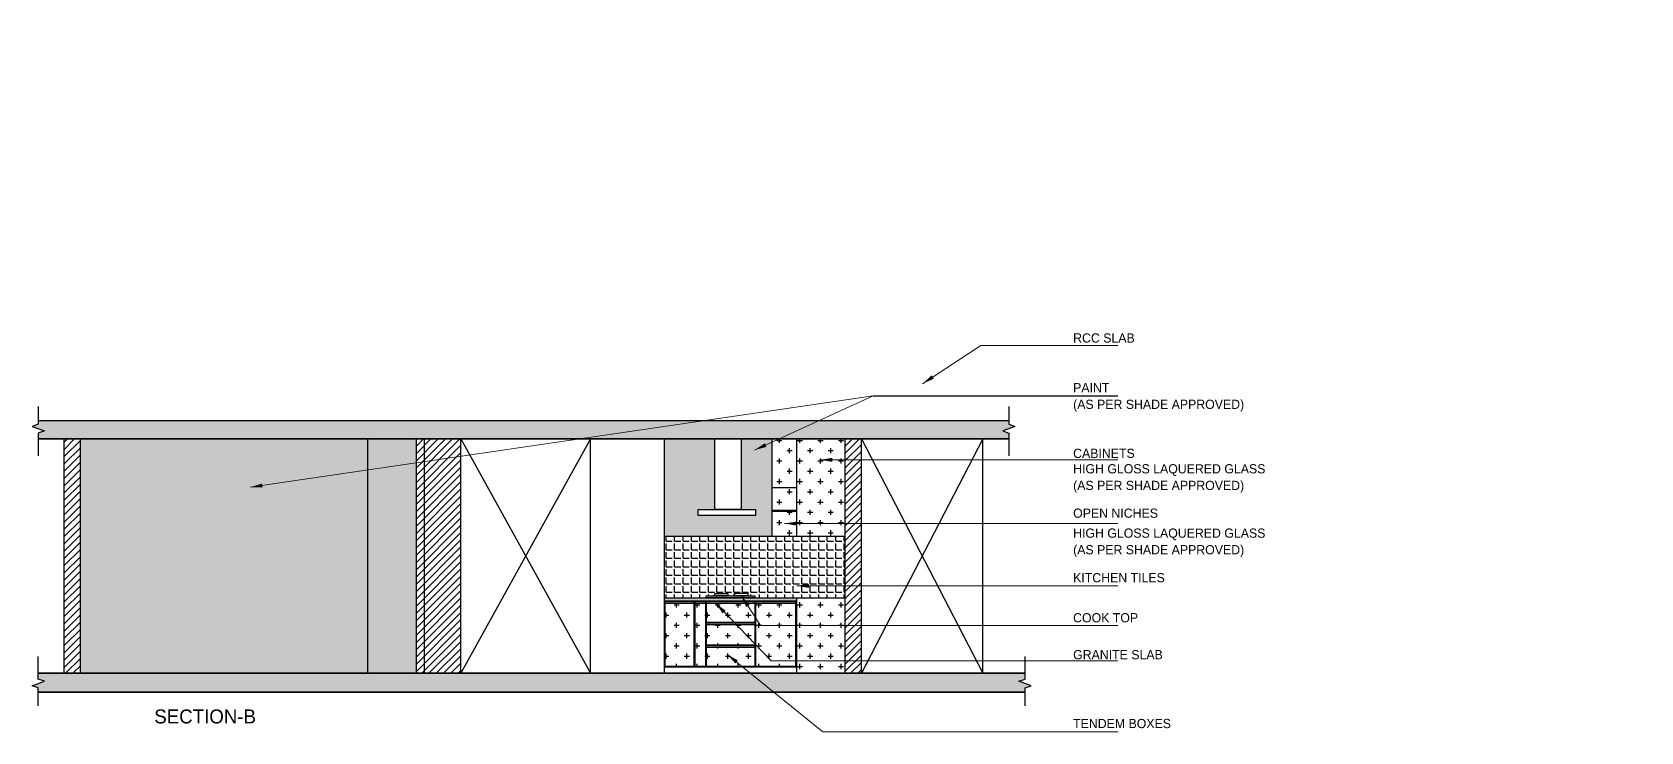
# Model space of a CAD drawing. Header units: millimetres. Extents: x -92307 to 258096, y -47434 to 112633.
# Drawn here: x -27530 to -7654, y -15032 to -6385 of the extents above; entities that cross this region are included whole.
import ezdxf

# ---------------------------------------------------------------- set-up
doc = ezdxf.new("R2010")
doc.units = ezdxf.units.MM
doc.header["$LTSCALE"] = 10
for name, color, linetype in [('A--HATCH-1', 8, 'Continuous'), ('A--SPACEREF', 3, 'Continuous'), ('DIMM-1', 1, 'Continuous')]:
    doc.layers.add(name, color=color, linetype=linetype)
doc.styles.add('ISO', font='isocp2.shx', dxfattribs={"width": 0.8})
doc.dimstyles.new('A-DIM-100', dxfattribs={"dimscale": 100, "dimtxt": 2.25, "dimasz": 1.5, "dimexe": 1, "dimexo": 0.5, "dimgap": 0, "dimtad": 0, "dimdec": 0, "dimzin": 12, "dimdsep": 46, "dimtxsty": 'ISO', "dimblk": 'ARCHTICK', "dimcen": 1, "dimdle": 1, "dimclrd": 8, "dimclre": 8, "dimclrt": 256, "dimadec": 0, "dimazin": 3, "dimtfac": 1, "dimtdec": 0, "dimtmove": 1, "dimatfit": 2, "dimfxl": 1, "dimtvp": 0.75, "dimtolj": 1, "dimtzin": 12, "dimlwd": 18, "dimlwe": 18, "dimarcsym": 0})

# ---------------------------------------------------------------- blocks, each defined once
blk = doc.blocks.new('_ArchTick')
at = {"color": 0, "const_width": 0.15}
blk.add_lwpolyline([(-0.5, -0.5), (0.5, 0.5)], dxfattribs=at)

msp = doc.modelspace()

# ---------------------------------------------------------------- hatches: boundary and pattern name
h = msp.add_hatch()
h.set_pattern_fill('AR-RROOF', color=256, style=0)
h.set_pattern_definition([(0, (-17567.714, 0), (55.88, 25.4), [381, -50.8, 127, -25.4]), (0, (-17533.932, 12.7), (-25.4, 33.782), [76.2, -8.382, 152.4, -19.05]), (0, (-17555.014, 21.59), (132.08, 17.018), [203.2, -35.56, 101.6, -25.4])])
h.paths.add_polyline_path([(-18083.2, -13374.1), (-19718.8, -13374.1), (-19718.8, -13413.4), (-18083.2, -13413.4)])
h.paths.add_polyline_path([(231540.6, -6385), (229890.6, -6385), (229890.6, -6423), (231540.6, -6423)])
h = msp.add_hatch()
h.set_pattern_fill('AR-CONC', color=256, scale=3, style=0)
h.set_pattern_definition([(50, (-17567.7, 0), (546.554, -47.817), [57.15, -628.65]), (355, (-17567.7, 0), (-105.728, 573.17), [45.72, -502.92]), (100.451, (-17522.17, -4), (440.828, 525.35), [48.57, -534.27]), (46.184, (-17567.7, 152.4), (813.237, -126.127), [85.725, -942.975]), (96.6356, (-17499.94, 141.9), (712.213, 742.277), [72.855, -801.405]), (351.184, (-17567.7, 152.4), (712.214, 742.275), [68.58, -754.38]), (21, (-17491.5, 114.3), (454.845, -306.797), [57.15, -628.65]), (326, (-17491.5, 114.3), (185.406, 552.564), [45.72, -502.92]), (71.4514, (-17453.6, 88.73), (640.25, 245.769), [48.57, -534.27]), (37.5, (-17567.71, 0), (9.2658, 253.6651), [0, -496.824, 0, -510.54, 0, -504.825]), (7.5, (-17567.71, 0), (200.459, 300.5417), [0, -291.084, 0, -485.394, 0, -192.405]), (327.5, (-17737.64, 0), (406.7718, -17.1862), [0, -190.5, 0, -594.36, 0, -788.67]), (317.5, (-17813.84, 0), (444.3875, 76.2795), [0, -247.65, 0, -394.716, 0, -560.07])])
h.paths.add_polyline_path([(-15462.5, -11412.8), (-15462.5, -11341.6), (-15538.3, -11314), (-15386.6, -11258.8), (-15462.5, -11231.2), (-15462.5, -11184.2), (-27454, -11184.2), (-27454, -11231.2), (-27529.8, -11258.8), (-27378.2, -11314), (-27454, -11341.6), (-27454, -11412.8)])
h.paths.add_polyline_path([(-15262.5, -14537), (-15262.5, -14490.4), (-15186.6, -14462.8), (-15338.3, -14407.6), (-15262.5, -14380), (-15262.5, -14308.8), (-27454, -14308.8), (-27454, -14380), (-27378.2, -14407.6), (-27529.8, -14462.8), (-27454, -14490.4), (-27454, -14537)])
h = msp.add_hatch()
h.set_pattern_fill('DOTS', color=256, scale=50, style=0)
h.set_pattern_definition([(0, (-17567.71, 0), (39.6875, 79.375), [0, -79.375])])
h.paths.add_polyline_path([(-23383.2, -14308.8), (-23383.2, -11412.8), (-26933.2, -11412.8), (-26933.2, -14308.8)])
h.paths.add_polyline_path([(-22783.2, -11412.8), (-23383.2, -11412.8), (-23383.2, -14308.8), (-22783.2, -14308.8)])
h.paths.add_polyline_path([(-19718.8, -12614.1), (-18387.2, -12614.1), (-18387.2, -11412.8), (-18771.5, -11412.8), (-18771.5, -12283.6), (-18593.9, -12283.6), (-18593.9, -12358.7), (-19301.9, -12358.7), (-19301.9, -12283.6), (-19095.2, -12283.6), (-19095.2, -11412.8), (-19718.8, -11412.8)])
h = msp.add_hatch()
h.set_pattern_fill('CROSS', color=256, scale=20, style=0)
h.set_pattern_definition([(0, (-17567.71, 0), (127, 127), [63.5, -190.5]), (90, (-17535.96, -31.75), (-127, 127), [63.5, -190.5])])
h.paths.add_polyline_path([(-19211, -13443.4), (-19343.4, -13443.4), (-19343.4, -14218.8), (-19211, -14218.8)])
h.paths.add_polyline_path([(-18601, -13675.4), (-18601, -13443.4), (-19201, -13443.4), (-19201, -13675.4)])
h.paths.add_polyline_path([(-18601, -13956.8), (-18601, -13705.4), (-19201, -13705.4), (-19201, -13956.8)])
h.paths.add_polyline_path([(-18601, -14218.8), (-18601, -13986.8), (-19201, -13986.8), (-19201, -14218.8)])
h.paths.add_polyline_path([(-18093.2, -13443.4), (-18591, -13443.4), (-18591, -14218.8), (-18093.2, -14218.8)])
h.paths.add_polyline_path([(-18083.2, -13374.1), (-18083.2, -14308.8), (-17483.2, -14308.8), (-17483.2, -13374.1)])
h.paths.add_polyline_path([(-18083.2, -12614.1), (-17483.2, -12614.1), (-17483.2, -11412.8), (-18083.2, -11412.8)])
h.paths.add_polyline_path([(-18083.2, -12304.2), (-18387.2, -12304.2), (-18387.2, -12614.1), (-18083.2, -12614.1)])
h.paths.add_polyline_path([(-18387.2, -12014.1), (-18387.2, -12294.2), (-18083.2, -12294.2), (-18083.2, -12014.1)])
h.paths.add_polyline_path([(-18083.2, -11412.8), (-18387.2, -11412.8), (-18387.2, -12014.1), (-18083.2, -12014.1)])
h.paths.add_polyline_path([(-19353.4, -13443.4), (-19708.8, -13443.4), (-19708.8, -14218.8), (-19353.4, -14218.8)])
h = msp.add_hatch()
h.set_pattern_fill('ANGLE', color=256, scale=15, style=0)
h.set_pattern_definition([(0, (0, 0), (0, 104.775), [76.2, -28.575]), (90, (0, 0), (-104.775, 6e-15), [76.2, -28.575])])
h.paths.add_polyline_path([(-17483.2, -12614.1), (-18387.2, -12614.1), (-19718.8, -12614.1), (-19718.8, -13374.1), (-19200.2, -13374.1), (-19200.2, -13351.1), (-19093.9, -13351.1), (-19093.9, -13320.9), (-18935.6, -13320.9), (-18935.6, -13351.1), (-18846.5, -13351.1), (-18846.5, -13320.3), (-18688.2, -13320.3), (-18688.2, -13351.1), (-18601, -13351.1), (-18601, -13374.1), (-17483.2, -13374.1)])
at = {"layer": 'A--HATCH-1'}
h = msp.add_hatch(dxfattribs=at)
h.set_pattern_fill('ANSI31', color=256, scale=20, style=0)
h.set_pattern_definition([(45, (-17567.714, 0), (-44.90128, 44.90128), [])])
h.paths.add_polyline_path([(-26933.2, -11412.8), (-27133.2, -11412.8), (-27133.2, -14308.8), (-26933.2, -14308.8)])
h.paths.add_polyline_path([(-22783.2, -14308.8), (-22683.2, -14308.8), (-22683.2, -11412.8), (-22783.2, -11412.8)])
h.paths.add_polyline_path([(-22233.2, -11412.8), (-22683.2, -11412.8), (-22683.2, -14308.8), (-22233.2, -14308.8)])
h.paths.add_polyline_path([(-17483.2, -14308.8), (-17283.2, -14308.8), (-17283.2, -11412.8), (-17483.2, -11412.8)])

# ---------------------------------------------------------------- linework, layer by layer
for p, q in [((-27454, -11184.2), (-15462.5, -11184.2)), ((-27454, -11412.8), (-15462.5, -11412.8)), ((-15462.5, -11412.8), (-27454, -11412.8)), ((-27133.2, -14308.8), (-27133.2, -11412.8)), ((-26933.2, -14308.8), (-26933.2, -11412.8)), ((-23383.2, -14308.8), (-23383.2, -11412.8)), ((-22783.2, -14308.8), (-22783.2, -11412.8)), ((-22683.2, -14308.8), (-22683.2, -11412.8)), ((-22233.2, -14308.8), (-22233.2, -11412.8)), ((-22233.2, -11412.8), (-20633.2, -14308.8)), ((-20633.2, -11412.8), (-22233.2, -14308.8)), ((-20633.2, -14308.8), (-20633.2, -11412.8)), ((-19718.8, -14308.8), (-19718.8, -11412.8)), ((-18387.2, -12614.1), (-18387.2, -11412.8)), ((-18083.2, -12614.1), (-18083.2, -11412.8)), ((-17483.2, -14308.8), (-17483.2, -11412.8)), ((-17283.2, -14308.8), (-17283.2, -11412.8)), ((-17283.2, -11412.8), (-15783.2, -14308.8)), ((-15783.2, -11412.8), (-17283.2, -14308.8)), ((-15783.2, -14308.8), (-15783.2, -11412.8)), ((-18387.2, -12014.1), (-18083.2, -12014.1)), ((-18387.2, -12294.2), (-18083.2, -12294.2)), ((-18387.2, -12304.2), (-18083.2, -12304.2)), ((-19718.8, -12614.1), (-17483.2, -12614.1)), ((-18387.2, -12614.1), (-17483.2, -12614.1)), ((-19718.8, -13374.1), (-17483.2, -13374.1)), ((-19718.8, -13413.4), (-18083.2, -13413.4)), ((-19708.8, -13423.4), (-19353.4, -13423.4)), ((-19708.8, -14218.8), (-19708.8, -13423.4)), ((-19708.8, -13443.4), (-19353.4, -13443.4)), ((-19353.4, -13423.4), (-19353.4, -14218.8)), ((-19343.4, -13423.4), (-19343.4, -14218.8)), ((-19343.4, -13423.4), (-19211, -13423.4)), ((-19343.4, -13443.4), (-19211, -13443.4)), ((-19211, -13423.4), (-19211, -14218.8)), ((-19201, -13423.4), (-19201, -13956.8)), ((-19201, -13423.4), (-18601, -13423.4)), ((-19201, -13443.4), (-18601, -13443.4)), ((-19200.2, -13374.1), (-19200.2, -13351.1)), ((-18601, -13374.1), (-18601, -13351.9)), ((-18601, -13423.4), (-18601, -13956.8)), ((-18591, -13423.4), (-18093.2, -13423.4)), ((-18591, -13423.4), (-18591, -14218.8)), ((-18591, -13443.4), (-18093.2, -13443.4)), ((-18093.2, -14218.8), (-18093.2, -13423.4)), ((-18083.2, -14308.8), (-18083.2, -13374.1)), ((-19201, -13675.4), (-18601, -13675.4)), ((-19201, -13685.4), (-18601, -13685.4)), ((-19201, -13705.4), (-18601, -13705.4)), ((-19201, -13956.8), (-18601, -13956.8)), ((-19201, -13966.8), (-18601, -13966.8)), ((-19201, -13966.8), (-19201, -14218.8)), ((-19201, -13986.8), (-18601, -13986.8)), ((-18601, -13966.8), (-18601, -14218.8)), ((-27454, -14308.8), (-15262.5, -14308.8)), ((-15262.5, -14308.8), (-27454, -14308.8)), ((-19718.8, -14228.8), (-18083.2, -14228.8)), ((-19708.8, -14218.8), (-19353.4, -14218.8)), ((-19343.4, -14218.8), (-19211, -14218.8)), ((-19201, -14218.8), (-18601, -14218.8)), ((-18591, -14218.8), (-18093.2, -14218.8)), ((-27454, -14537), (-15262.5, -14537)), ((-27454, -14537.9), (-15262.5, -14537.9)), ((-27454, -14538.8), (-15262.5, -14538.8)), ((-27454, -14540.1), (-15262.5, -14540.1)), ((-26933.2, -14540.1), (-26933.2, -14537)), ((-23383.2, -14540.1), (-23383.2, -14537)), ((-22783.2, -14540.1), (-22783.2, -14537)), ((-22683.2, -14540.1), (-22683.2, -14537)), ((-22233.2, -14540.1), (-22233.2, -14537))]:
    msp.add_line(p, q)
at = {"linetype": 'Continuous'}
for points in [[(-27454, -11010.5), (-27454, -11231.2), (-27529.8, -11258.8), (-27378.2, -11314), (-27454, -11341.6), (-27454, -11622.3)], [(-15462.5, -11010.5), (-15462.5, -11231.2), (-15386.6, -11258.8), (-15538.3, -11314), (-15462.5, -11341.6), (-15462.5, -11622.3)], [(-27454, -14711.2), (-27454, -14490.4), (-27529.8, -14462.8), (-27378.2, -14407.6), (-27454, -14380), (-27454, -14099.4)], [(-15262.5, -14711.2), (-15262.5, -14490.4), (-15186.6, -14462.8), (-15338.3, -14407.6), (-15262.5, -14380), (-15262.5, -14099.4)]]:
    msp.add_lwpolyline(points, dxfattribs=at)
for points in [[(-19095.2, -11412.8), (-18771.5, -11412.8), (-18771.5, -12283.6), (-19095.2, -12283.6)], [(-19301.9, -12283.6), (-18593.9, -12283.6), (-18593.9, -12358.7), (-19301.9, -12358.7)], [(-19200.2, -13351.1), (-18601, -13351.1), (-18601, -13374.1), (-19200.2, -13374.1)], [(-19120.4, -13351.1), (-18973.9, -13351.1), (-18973.9, -13351.1), (-19120.4, -13351.1)], [(-19093.9, -13320.9), (-18935.6, -13320.9), (-18935.6, -13351.2), (-19093.9, -13351.2)], [(-19089.8, -13351.1), (-18967, -13351.1), (-18967, -13351.1), (-19089.8, -13351.1)], [(-18846.5, -13320.3), (-18688.2, -13320.3), (-18688.2, -13350.6), (-18846.5, -13350.6)]]:
    msp.add_lwpolyline(points, close=True)
at = {"layer": 'A--HATCH-1'}
msp.add_line((-17137.8, -10881.5), (-14114.7, -10881.5), dxfattribs=at)

# ---------------------------------------------------------------- texts
at = {"layer": 'A--SPACEREF'}
for s, height, p in [('RCC SLAB', 113.76, (-14668.1, -10221.4)), ('PAINT', 113.76, (-14668.1, -10835.9)), ('(AS PER SHADE APPROVED)', 113.758, (-14668.1, -11041.2)), ('CABINETS', 113.76, (-14668.1, -11647.1)), ('HIGH GLOSS LAQUERED GLASS', 113.758, (-14668.1, -11838.1)), ('(AS PER SHADE APPROVED)', 113.758, (-14668.1, -12043.4)), ('OPEN NICHES', 113.758, (-14668.1, -12386.6)), ('HIGH GLOSS LAQUERED GLASS', 113.758, (-14668.1, -12633.2)), ('(AS PER SHADE APPROVED)', 113.758, (-14668.1, -12838.4)), ('KITCHEN TILES', 113.758, (-14668.1, -13183.8)), ('COOK TOP', 113.76, (-14668.1, -13679.2)), ('GRANITE SLAB', 113.758, (-14668.1, -14135.4)), ('TENDEM BOXES', 113.758, (-14668.1, -14986.2))]:
    msp.add_text(s, height=height, dxfattribs=at).set_placement(p)
at = {"layer": 'DIMM-1'}
msp.add_text('SECTION-B', height=172.62, dxfattribs=at).set_placement((-26021, -14928.4))

# ---------------------------------------------------------------- leaders
for points in [[(-16528, -10729.3), (-15809.5, -10259.5), (-14114.7, -10259.5)], [(-24835.7, -12010), (-17137.8, -10881.5)], [(-18604, -11549.9), (-17137.8, -10881.5)], [(-17793.4, -11670.6), (-14114.7, -11670.6)], [(-18235.2, -12458), (-14114.7, -12458)], [(-18083.2, -13228.3), (-14114.7, -13228.3)], [(-19084.6, -13443.4), (-18399.1, -14155.8), (-14114.7, -14155.8)], [(-18767.4, -13350.6), (-18532.7, -13717.3), (-14114.7, -13717.3)], [(-18942.6, -14074.6), (-17760.6, -15032.2), (-14114.7, -15032.2)]]:
    msp.add_leader(points, dimstyle='A-DIM-100', override={"dimgap": 0, "dimtad": 0, "dimfxl": 0.18})

doc.saveas('drawing.dxf')
